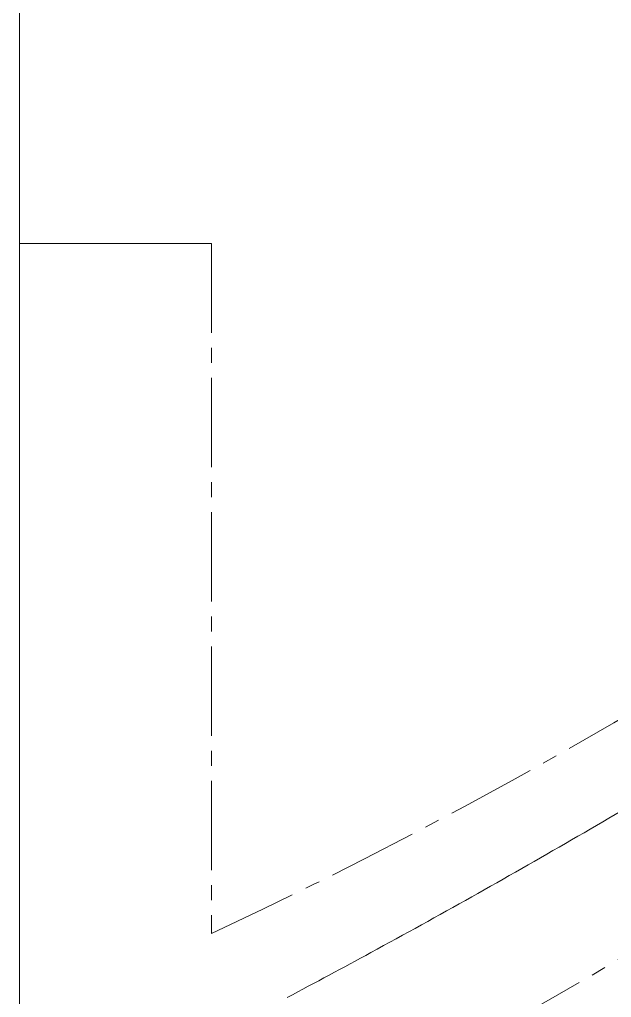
# Model space of a CAD drawing. Extents: x 475189 to 476029, y 1007718 to 1008015.
# Drawn here: x 475805.92 to 475815.83, y 1007839.16 to 1007855.54 of the extents above; entities that cross this region are included whole.
import ezdxf
from ezdxf.enums import TextEntityAlignment as Align

# ---------------------------------------------------------------- set-up
doc = ezdxf.new("R2010")
doc.units = 0
doc.header["$LTSCALE"] = 2
doc.header["$MEASUREMENT"] = 0
doc.linetypes.add('CENTER2', pattern=[1.125, 0.75, -0.125, 0.125, -0.125])
doc.layers.get('0').update_dxf_attribs({"linetype": 'CONTINUOUS', "lineweight": 0})
doc.layers.add('R.B', color=6, linetype='CONTINUOUS', lineweight=0)
doc.layers.add('TEXT', color=1, linetype='CONTINUOUS', lineweight=0)
doc.styles.add('ROMANS', font='ROMANS.SHX')
doc.styles.add('XT03_5', font='romans', dxfattribs={"width": 0.6, "height": 87.5})

# ---------------------------------------------------------------- blocks, each defined once
blk = doc.blocks.new('EXISTING')
at = {"color": 8, "linetype": 'Continuous'}
for p, q in [((475805.918, 1007828.899), (475805.918, 1007906.922)), ((475805.918, 1007851.792), (475809.135, 1007851.792))]:
    blk.add_line(p, q, dxfattribs=at)
at = {"color": 8, "linetype": 'CENTER2'}
blk.add_line((475809.135, 1007851.792), (475809.135, 1007840.232), dxfattribs=at)
for centre, radius, start, end in [((475773.61, 1007916.273), 83.93, 295.04119, 305.4297), ((475771.28, 1007915.316), 87.743, 293.25183, 307.26471)]:
    blk.add_arc(centre, radius, start, end, dxfattribs=at)
at = {"color": 8}
for centre, radius, start, end in [((475754.647, 1007946.353), 120.806, 300.06481, 301.89411), ((475743.336, 1007965.898), 143.387, 298.52308, 300.06408), ((475738.985, 1007973.933), 152.525, 297.92035, 298.5176)]:
    blk.add_arc(centre, radius, start, end, dxfattribs=at)
at = {"color": 8, "linetype": 'ByBlock', "style": 'ROMANS'}
for tag, height, width, p in [('DIRECTION', 0.536, 0.85, (475672.394, 1007828.239)), ('DN', 1.072, 0.708333, (475752.552, 1007802.238))]:
    blk.add_attdef(tag, text='', height=height, dxfattribs=dict(at, width=width)).set_placement(p, align=Align.MIDDLE_RIGHT)
at = {"color": 8, "style": 'XT03_5', "text_generation_flag": 4, "width": 0.6, "flags": 9}
for p, rotation in [((475706.595, 1007775.576), 270), ((475708.817, 1007766.103), 90)]:
    blk.add_attdef('KEYWORD', p, '', height=0.0375, rotation=rotation, dxfattribs=at)
at = {"color": 8, "style": 'XT03_5', "width": 0.6, "flags": 9}
for p, rotation in [((475708.817, 1007775.576), 270), ((475706.595, 1007766.103), 90)]:
    blk.add_attdef('KEYWORD', p, '', height=0.0375, rotation=rotation, dxfattribs=at)
at = {"layer": 'TEXT', "color": 8, "style": 'ROMANS', "width": 0.85, "flags": 8}
blk.add_attdef('WTD', text='', height=1.072, rotation=180, dxfattribs=at).set_placement((475705.173, 1007794.2), align=Align.MIDDLE_CENTER)
blk.add_attdef('WTD', text='', height=1.072, dxfattribs=at).set_placement((475731.4, 1007752.462), align=Align.MIDDLE_CENTER)

msp = doc.modelspace()

# ---------------------------------------------------------------- block references
at = {"layer": 'R.B'}
msp.add_blockref('EXISTING', (0, 0), dxfattribs=at)

doc.saveas('drawing.dxf')
